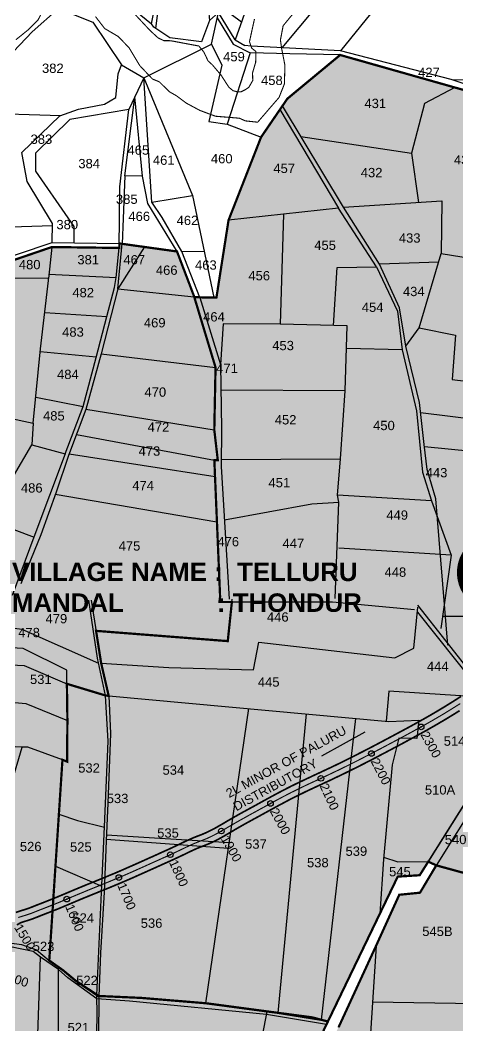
# Model space of a CAD drawing. Header units: inches. Extents: x 198958 to 218693, y 1596361 to 1611769.
# Drawn here: x 202319 to 203096, y 1605773 to 1607558 of the extents above; entities that cross this region are included whole.
import ezdxf
from ezdxf.enums import TextEntityAlignment as Align

# ---------------------------------------------------------------- set-up
doc = ezdxf.new("R2010")
doc.units = ezdxf.units.IN
doc.header["$LTSCALE"] = 15
doc.header["$MEASUREMENT"] = 0
doc.header["$PDMODE"] = 32
doc.header["$PDSIZE"] = 10
doc.linetypes.add('HIDDEN2', pattern=[0.1875, 0.125, -0.0625])
for name, color, linetype in [('CANAL1', 7, 'Continuous'), ('CHANAGE', 1, 'Continuous'), ('PAPER SIZE', 5, 'Continuous'), ('PLOT NO', 7, 'Continuous'), ('PLOTS', 7, 'Continuous'), ('PLOTS NO', 7, 'Continuous'), ('STREAMS', 4, 'Continuous'), ('STRUCTURE', 5, 'Continuous'), ('TEXT', 1, 'Continuous'), ('text2', 7, 'Continuous'), ('WUA-11', 3, 'Continuous')]:
    doc.layers.add(name, color=color, linetype=linetype)
doc.styles.get("Standard").update_dxf_attribs({"font": 'arial.ttf'})
doc.dimstyles.get("Standard").update_dxf_attribs({"dimtxt": 0.18, "dimasz": 0.18, "dimexe": 0.18, "dimexo": 0.0625, "dimgap": 0.09, "dimtad": 0, "dimtih": 1, "dimtoh": 1, "dimdec": 4, "dimzin": 0, "dimdsep": 46, "dimtxsty": 'Standard', "dimcen": 0.09, "dimadec": 0, "dimazin": 0, "dimtfac": 1, "dimtdec": 4, "dimtofl": 0, "dimtmove": 0, "dimatfit": 3, "dimfxl": 1, "dimtolj": 1, "dimtzin": 0, "dimarcsym": 0})

msp = doc.modelspace()

# ---------------------------------------------------------------- hatches: boundary and pattern name
at = {"layer": 'PLOTS NO', "true_color": 0xc7c8ca}
h = msp.add_hatch(color=9, dxfattribs=at)
h.dxf.hatch_style = 1
h.paths.add_polyline_path([(202865.4, 1605780.7), (202854.1, 1605783.7), (202776.7, 1605796.1), (202648.9, 1605813.1), (202533.7, 1605822.6), (202458.7, 1605826), (202417.5, 1605853.1), (202395.2, 1605871.6), (202370.7, 1605888.9), (202381.7, 1606056.4), (202387.8, 1606148.9), (202394.1, 1606245.1), (202402.3, 1606241.9), (202402.9, 1606314.9), (202402, 1606379.9), (202470.6, 1606359.2), (202476.2, 1606358.6), (202462.8, 1606416.6), (202453.8, 1606473.9), (202687.6, 1606455.7), (202694.9, 1606525.1), (202672.8, 1606525.1), (202674, 1606534.4), (202668.4, 1606667.2), (202665, 1606747.4), (202663.8, 1606776.6), (202669.9, 1606776.6), (202663.7, 1606830.3), (202665.9, 1606941.4), (202628.1, 1607066.4), (202638.1, 1607065.7), (202662.7, 1607065.5), (202667.5, 1607065.4), (202689, 1607202.7), (202746.8, 1607350.1), (202780.2, 1607398.9), (202784.7, 1607405.4), (202793.4, 1607418.2), (202887.1, 1607495.8), (203090.8, 1607438.1), (203153.4, 1607420.5), (203188.6, 1607388.9), (203194.4, 1607396.7), (203256.2, 1607513.8), (203419.3, 1607481.8), (203427.5, 1607523.6), (203517.7, 1607510.8), (203502.9, 1607409.3), (203489.5, 1607321.4), (203483, 1607265.4), (203477.1, 1607213.5), (203470.5, 1607156.5), (203463.2, 1607078.4), (203449, 1606914.4), (203393.8, 1606703.6), (203354.1, 1606521.4), (203350.1, 1606314.3), (203326.7, 1606182), (203254, 1606286.5), (203197.5, 1606190.5), (203192.4, 1606087.7), (203131.4, 1606028.1), (203124.1, 1606039.6), (203057.8, 1606057.8), (203043.6, 1606064.4), (203028.4, 1606040.3), (202989.4, 1606037.8), (202957.6, 1605971.9)])
at = {"layer": 'PLOTS NO', "true_color": 0x105689}
h = msp.add_hatch(color=146, dxfattribs=at)
h.dxf.hatch_style = 1
h.paths.add_polyline_path([(201787.6, 1605759.8), (201604.1, 1605782.4), (201584, 1605785.8), (201582.6, 1605854.4), (201580.7, 1605944.9), (201484.6, 1605960.8), (201386.5, 1605977), (201393.7, 1606089.6), (201229.7, 1606102.5), (201226.4, 1606220.5), (201220.2, 1606310), (201200.6, 1606363.3), (201204.8, 1606362.7), (201188.3, 1606431.2), (201137.8, 1606503.3), (201067.3, 1606524.9), (201035, 1606534.8), (201170.7, 1606508.5), (201286.5, 1606456.4), (201401.8, 1606405), (201503.4, 1606363.1), (201616.7, 1606309.7), (201761.7, 1606241.4), (201748.5, 1606525.3), (201738.6, 1606652.1), (201719.7, 1606886.8), (201718.9, 1606896.8), (201803.6, 1606925.7), (201916.9, 1606976.5), (201986.7, 1607005.4), (202011.7, 1607019), (202027.3, 1607025.6), (202048.8, 1607037.1), (202068.4, 1607038.6), (202104.1, 1607051.4), (202135.2, 1607062.5), (202172.8, 1607084.4), (202196.4, 1607095.5), (202254.2, 1607113.6), (202375.2, 1607155), (202495, 1607153.4), (202495.1, 1607161.4), (202500, 1607160.7), (202540, 1607155.1), (202597.5, 1607147.1), (202627.4, 1607068.6), (202665.9, 1606941.4), (202663.7, 1606830.3), (202669.9, 1606776.6), (202663.8, 1606776.6), (202665, 1606747.4), (202668.4, 1606667.2), (202674, 1606534.4), (202672.8, 1606525.1), (202694.9, 1606525.1), (202687.6, 1606455.7), (202453.8, 1606473.9), (202462.8, 1606416.6), (202476.2, 1606358.6), (202470.6, 1606359.2), (202402, 1606379.9), (202402.9, 1606314.9), (202402.3, 1606241.9), (202394.1, 1606245.1), (202387.8, 1606148.9), (202381.7, 1606056.4), (202370.7, 1605888.9), (202395.2, 1605871.6), (202417.5, 1605853.1), (202455.3, 1605827.5), (202458.6, 1605825.3), (202458.7, 1605826), (202533.7, 1605822.6), (202648.9, 1605813.1), (202757.2, 1605798.6), (202776.7, 1605796.1), (202838, 1605788), (202854.1, 1605783.7), (202865.4, 1605780.7), (202862.8, 1605775.3), (202814.5, 1605674.5), (202703.5, 1605443), (202663.1, 1605365.1), (202637.5, 1605324.3), (202574.9, 1605182.9), (202570.3, 1605176), (202551.3, 1605139.5), (202485, 1605149.1), (202461.4, 1605159.5), (202429.7, 1605173.2), (202420.2, 1605168.2), (202419.4, 1605270.9), (202368.9, 1605292.4), (202297.8, 1605298.9), (202303.1, 1605357.1), (202271.2, 1605363.3), (202157.1, 1605479.2), (202134.6, 1605491.7), (202089.9, 1605522.7), (202108.9, 1605682.5), (202048, 1605694.7), (201987, 1605718.2), (201997.9, 1605819.3), (201993.1, 1605819.8), (201833, 1605851.8), (201780.3, 1605871.2)])
at = {"layer": 'PLOTS NO', "true_color": 0xc7c8ca}
h = msp.add_hatch(color=9, dxfattribs=at)
h.dxf.hatch_style = 1
h.paths.add_polyline_path([(203315.3, 1604011), (203344.8, 1604007.8), (203323.6, 1603947.7), (203121.8, 1603965.8), (203082.3, 1604035.9), (202980.9, 1604214.8), (202883.1, 1604388.3), (202864.6, 1604408.9), (202835.4, 1604412.8), (202821.1, 1604529.5), (202811.5, 1604672.7), (202773.8, 1604769.6), (202760.8, 1604805.1), (202741.8, 1604857), (202678.8, 1605000.4), (202622.8, 1605110.1), (202586.2, 1605165.3), (202635.9, 1605274.9), (202661.8, 1605313.8), (202725.8, 1605439.6), (202835.8, 1605669.1), (202882.3, 1605766.4), (202884.4, 1605770.6), (202950.8, 1605914.8), (202992.1, 1606005.6), (203028.9, 1606009.3), (203057.8, 1606057.8), (203124.1, 1606039.6), (203131.4, 1606028.1), (203192.4, 1606087.7), (203197.5, 1606190.5), (203254, 1606286.5), (203326.7, 1606182), (203331.4, 1606208.6), (203357.5, 1606246.5), (203457.2, 1606384.3), (203546.7, 1606517.5), (203644.7, 1606659.7), (203649.3, 1606666), (203692.5, 1606725.1), (203832.5, 1606733.9), (203952, 1606729.4), (204081, 1606699.8), (204203.2, 1606669.5), (204249.7, 1606658), (204291.1, 1606651.5), (204380.2, 1606637.7), (204489.6, 1606619.9), (204521.7, 1606614.7), (204532.6, 1606612.9), (204579.4, 1606605.3), (204543.8, 1606506.3), (204513.9, 1606415), (204478.1, 1606291.7), (204483, 1606290.9), (204449, 1606208.1), (204438.5, 1606206.4), (204417.8, 1606155.3), (204306.2, 1605998), (204251.4, 1605952.9), (204243.3, 1605950), (204205.6, 1605943.5), (204130.6, 1605786.4), (204070.2, 1605758.8), (203971.5, 1605706.5), (203934.9, 1605640.8), (203931.3, 1605621.2), (203915, 1605560.5), (203881, 1605475.5), (203842, 1605441.8), (203777.3, 1605450.2), (203732.6, 1605426.2), (203676.5, 1605366.9), (203508.3, 1605428), (203513.8, 1605414.3), (203494.7, 1605302.5), (203495.9, 1605220), (203504.7, 1605143), (203482.8, 1605036.4), (203451.1, 1604916.8), (203478.7, 1604854.4), (203484.4, 1604734.7), (203491.3, 1604700.2), (203489.4, 1604647.8), (203488.1, 1604605.4), (203487.7, 1604590.1), (203495.9, 1604568.8), (203494.2, 1604549.9), (203490.9, 1604514), (203485.7, 1604487), (203474.9, 1604427.9), (203458.9, 1604364.8), (203438.9, 1604309.7), (203417.7, 1604246.3), (203403.8, 1604187.4), (203371.1, 1604130.8), (203350.7, 1604072.1), (203348.7, 1604051.3), (203337.5, 1604051.4)])
at = {"layer": 'text2'}
h = msp.add_hatch(dxfattribs=at)
h.set_pattern_fill('ANSI31', color=5)
h.set_pattern_definition([(45, (12301.15021, -6101.80553), (-0.088388347648, 0.088388347648), [])])
edge = h.paths.add_edge_path()
edge.add_arc((203164.6, 1606576.8), 69.1, 0, 360)
h.paths.add_polyline_path([(203085.9, 1606545.8), (203243.2, 1606545.8), (203243.2, 1606607.8), (203085.9, 1606607.8)], flags=9)

# ---------------------------------------------------------------- linework, layer by layer
at = {"layer": 'CANAL1', "color": 200, "linetype": 'ByBlock', "ltscale": 40, "const_width": 3}
for points in [[(202311.4, 1605974.3), (202320.2, 1605977.2), (202326.5, 1605979.1), (202334.9, 1605981.9), (202341.8, 1605984.6), (202349.3, 1605987.6), (202356.1, 1605990.2), (202363.3, 1605993), (202372.6, 1605996.7), (202377.6, 1605998.7), (202384.7, 1606001.6), (202391.7, 1606004.5), (202398.8, 1606007.5), (202405.9, 1606010.5), (202413, 1606013.5), (202418.5, 1606015.8), (202427.4, 1606019.5), (202434.5, 1606022.4), (202441.7, 1606025.3), (202448.9, 1606028.2), (202456, 1606031.1), (202463.2, 1606034), (202470.3, 1606036.9), (202477.4, 1606039.9), (202487.9, 1606044.2), (202491.6, 1606045.8), (202498.6, 1606048.8), (202505.7, 1606051.9), (202512.7, 1606055), (202519.8, 1606058.1), (202526.8, 1606061.2), (202533.8, 1606064.3), (202540.9, 1606067.5), (202547.9, 1606070.7), (202556.3, 1606074.4), (202562, 1606077), (202569, 1606080.2), (202576, 1606083.3), (202583, 1606086.5), (202590, 1606089.7), (202596.9, 1606093), (202601.3, 1606095.1), (202610.8, 1606099.7), (202618, 1606103), (202624.3, 1606105.8), (202632.7, 1606109.2), (202639.9, 1606111.9), (202647.4, 1606115), (202653.4, 1606117.8), (202660, 1606121.1), (202666.6, 1606124.6), (202673.1, 1606128.4), (202679.8, 1606132.2), (202686.4, 1606136.2), (202690.2, 1606138.4), (202699.9, 1606144), (202706.7, 1606147.8), (202713.5, 1606151.6), (202720.3, 1606155.3), (202727.1, 1606159), (202734.1, 1606162.8), (202740.6, 1606166.4), (202747.4, 1606170.2), (202754.2, 1606173.9), (202761, 1606177.6), (202767.8, 1606181.3), (202774.6, 1606185), (202781.5, 1606188.6), (202788.4, 1606192.2), (202795.4, 1606195.8), (202800.5, 1606198.4), (202809.3, 1606202.7), (202816.4, 1606206.1), (202823.4, 1606209.4), (202830.4, 1606212.7), (202837.4, 1606216), (202844.4, 1606219.3), (202851.4, 1606222.5), (202858.4, 1606225.8), (202868.5, 1606230.5), (202872.3, 1606232.3), (202879.2, 1606235.6), (202886.2, 1606239), (202893, 1606242.4), (202899.9, 1606245.8), (202906.8, 1606249.2), (202913.7, 1606252.7), (202920.5, 1606256.2), (202927.4, 1606259.7), (202934.2, 1606263.2), (202941, 1606266.7), (202947.9, 1606270.3), (202954.7, 1606273.9), (202961.5, 1606277.5), (202968.3, 1606281.1), (202975.1, 1606284.7), (202979.4, 1606287), (202988.7, 1606292), (202995.5, 1606295.6), (203002.3, 1606299.3), (203009.1, 1606302.9), (203015.8, 1606306.6), (203022.6, 1606310.3), (203029.3, 1606314.1), (203036, 1606317.8), (203042.6, 1606321.6), (203049.3, 1606325.4), (203055.9, 1606329.3), (203062.5, 1606333.2), (203066.2, 1606335.4), (203075.6, 1606341.1), (203082.1, 1606345.2), (203088.6, 1606349.2), (203095.1, 1606353.3), (203101.5, 1606357.5)], [(202313.2, 1605952), (202319.8, 1605956), (202326.2, 1605958.1), (202332.5, 1605960), (202341.7, 1605963.1), (202349.1, 1605966), (202356.6, 1605969), (202363.3, 1605971.6), (202370.5, 1605974.4), (202379.9, 1605978.1), (202385.1, 1605980.1), (202392.3, 1605983.1), (202399.5, 1605986.1), (202406.6, 1605989.1), (202413.7, 1605992.1), (202420.8, 1605995.1), (202426.2, 1605997.4), (202435, 1606001), (202442.1, 1606003.9), (202449.2, 1606006.8), (202456.4, 1606009.7), (202463.5, 1606012.6), (202470.7, 1606015.5), (202477.9, 1606018.4), (202485.1, 1606021.4), (202495.7, 1606025.8), (202499.4, 1606027.4), (202506.5, 1606030.4), (202513.7, 1606033.5), (202520.8, 1606036.6), (202527.9, 1606039.8), (202534.9, 1606042.9), (202542, 1606046.1), (202549.1, 1606049.3), (202556.1, 1606052.4), (202564.5, 1606056.2), (202570.2, 1606058.8), (202577.2, 1606061.9), (202584.3, 1606065.1), (202591.4, 1606068.3), (202598.4, 1606071.6), (202605.5, 1606074.9), (202609.9, 1606077), (202619.4, 1606081.6), (202626.2, 1606084.8), (202632, 1606087.4), (202640, 1606090.6), (202647.3, 1606093.4), (202655.3, 1606096.7), (202662.1, 1606099.7), (202669.3, 1606103.3), (202676.3, 1606107.1), (202683.1, 1606111), (202689.9, 1606115), (202696.6, 1606118.9), (202700.2, 1606121.1), (202709.8, 1606126.6), (202716.5, 1606130.4), (202723.2, 1606134.1), (202729.9, 1606137.8), (202736.7, 1606141.5), (202743.7, 1606145.3), (202750.2, 1606148.9), (202757, 1606152.6), (202763.8, 1606156.3), (202770.5, 1606160), (202777.3, 1606163.7), (202784.1, 1606167.3), (202790.8, 1606170.9), (202797.6, 1606174.5), (202804.4, 1606178), (202809.4, 1606180.5), (202818.1, 1606184.7), (202825, 1606188.1), (202831.9, 1606191.4), (202838.9, 1606194.6), (202845.9, 1606197.9), (202852.9, 1606201.1), (202859.9, 1606204.4), (202866.9, 1606207.6), (202877, 1606212.4), (202880.9, 1606214.3), (202887.9, 1606217.6), (202894.9, 1606221), (202901.9, 1606224.4), (202908.8, 1606227.9), (202915.8, 1606231.3), (202922.7, 1606234.8), (202929.6, 1606238.3), (202936.5, 1606241.9), (202943.4, 1606245.4), (202950.3, 1606249), (202957.1, 1606252.6), (202964, 1606256.2), (202970.8, 1606259.8), (202977.7, 1606263.4), (202984.5, 1606267.1), (202988.8, 1606269.3), (202998.2, 1606274.3), (203005, 1606278), (203011.8, 1606281.7), (203018.6, 1606285.4), (203025.4, 1606289.1), (203032.2, 1606292.8), (203039, 1606296.6), (203045.8, 1606300.4), (203052.6, 1606304.3), (203059.3, 1606308.1), (203066, 1606312.1), (203072.7, 1606316), (203076.5, 1606318.3), (203086, 1606324.1), (203092.7, 1606328.2), (203099.2, 1606332.3)]]:
    msp.add_lwpolyline(points, dxfattribs=at)
at = {"layer": 'CANAL1', "color": 1, "linetype": 'HIDDEN2', "ltscale": 40, "const_width": 2}
msp.add_lwpolyline([(202315.6, 1605965.2), (202323.2, 1605967.7), (202329.5, 1605969.5), (202338.3, 1605972.5), (202345.5, 1605975.3), (202352.9, 1605978.3), (202359.7, 1605980.9), (202366.9, 1605983.7), (202376.2, 1605987.4), (202381.3, 1605989.4), (202388.5, 1605992.3), (202395.6, 1605995.3), (202402.7, 1605998.3), (202409.8, 1606001.3), (202416.9, 1606004.3), (202422.4, 1606006.6), (202431.2, 1606010.2), (202438.3, 1606013.2), (202445.5, 1606016.1), (202452.6, 1606019), (202459.8, 1606021.9), (202466.9, 1606024.8), (202474.1, 1606027.7), (202481.2, 1606030.6), (202491.8, 1606035), (202495.5, 1606036.6), (202502.6, 1606039.6), (202509.7, 1606042.7), (202516.8, 1606045.8), (202523.8, 1606048.9), (202530.9, 1606052.1), (202537.9, 1606055.2), (202545, 1606058.4), (202552, 1606061.6), (202560.4, 1606065.3), (202566.1, 1606067.9), (202573.1, 1606071.1), (202580.2, 1606074.2), (202587.2, 1606077.4), (202594.2, 1606080.7), (202601.2, 1606084), (202605.6, 1606086.1), (202615.1, 1606090.7), (202622.1, 1606093.9), (202628.1, 1606096.6), (202636.4, 1606099.9), (202643.6, 1606102.7), (202651.4, 1606105.8), (202657.7, 1606108.8), (202664.6, 1606112.2), (202671.4, 1606115.9), (202678.1, 1606119.7), (202684.8, 1606123.6), (202691.5, 1606127.6), (202695.2, 1606129.7), (202704.9, 1606135.3), (202711.6, 1606139.1), (202718.4, 1606142.8), (202725.1, 1606146.6), (202731.9, 1606150.3), (202738.9, 1606154.1), (202745.4, 1606157.7), (202752.2, 1606161.4), (202759, 1606165.1), (202765.8, 1606168.8), (202772.5, 1606172.5), (202779.3, 1606176.1), (202786.2, 1606179.8), (202793, 1606183.3), (202799.9, 1606186.9), (202805, 1606189.4), (202813.7, 1606193.7), (202820.7, 1606197.1), (202827.6, 1606200.4), (202834.6, 1606203.7), (202841.6, 1606206.9), (202848.6, 1606210.2), (202855.7, 1606213.4), (202862.7, 1606216.7), (202872.7, 1606221.4), (202876.6, 1606223.3), (202883.6, 1606226.6), (202890.5, 1606230), (202897.5, 1606233.4), (202904.4, 1606236.8), (202911.3, 1606240.3), (202918.2, 1606243.7), (202925.1, 1606247.3), (202931.9, 1606250.8), (202938.8, 1606254.3), (202945.7, 1606257.9), (202952.5, 1606261.5), (202959.3, 1606265), (202966.2, 1606268.7), (202973, 1606272.3), (202979.8, 1606275.9), (202984.1, 1606278.2), (202993.5, 1606283.2), (203000.3, 1606286.8), (203007.1, 1606290.5), (203013.9, 1606294.2), (203020.6, 1606297.9), (203027.4, 1606301.6), (203034.1, 1606305.3), (203040.9, 1606309.1), (203047.6, 1606312.9), (203054.3, 1606316.8), (203061, 1606320.7), (203067.6, 1606324.6), (203071.3, 1606326.8), (203080.8, 1606332.6), (203087.4, 1606336.7), (203093.9, 1606340.8), (203100.4, 1606344.9)], dxfattribs=at)
at = {"layer": 'CHANAGE'}
for p in [(203030.9, 1606303.5), (202942.7, 1606256.3), (202853, 1606212.2), (202763.5, 1606167.6), (202676.3, 1606118.7), (202585.6, 1606076.7), (202494.2, 1606036.1), (202401.8, 1605997.9)]:
    msp.add_point(p, dxfattribs=at)
at = {"layer": 'PLOTS'}
for points in [[(201995.4, 1607328.9), (202040, 1607372.8), (202067.7, 1607375.4), (202149.8, 1607429.9), (202210.3, 1607477.2), (202255.1, 1607515.9), (202300.1, 1607582.7), (202325, 1607605.8), (202352.8, 1607616.5), (202355.8, 1607624.7), (202392.1, 1607644.3), (202438.4, 1607644), (202552.2, 1607551), (202561.4, 1607598.4), (202592.8, 1607672.4), (202511.1, 1607707.1), (202475.6, 1607763.8), (202370.5, 1607797.8), (202315.4, 1607820.6), (202312.9, 1607799.6), (202363.1, 1607736), (202398.5, 1607705.2), (202448.6, 1607682.7), (202438.4, 1607644)], [(202671.1, 1607571.4), (202655.2, 1607633.2), (202614.4, 1607691.2), (202604.2, 1607716.9), (202604.7, 1607775.2), (202742, 1607762.9), (202773.4, 1607768.8), (202764.2, 1607703.6), (202712.9, 1607557.4), (202700.7, 1607522.9), (202671.1, 1607571.4)], [(202784.4, 1607508.5), (202901.7, 1607649.6), (203055.5, 1607709.9), (202887.9, 1607503)], [(203055.5, 1607709.9), (203223.7, 1607681.9), (203228, 1607620.3), (203196.6, 1607608.8), (203147.1, 1607450.1), (203086, 1607451.8)], [(202592.8, 1607672.4), (202607.7, 1607686.1), (202649.6, 1607614.2), (202655.2, 1607556.8), (202640.8, 1607519.2), (202584.5, 1607526.1), (202556.4, 1607544.9), (202552.2, 1607551)], [(202560, 1607542.5), (202563.9, 1607575.6), (202571.7, 1607612.4), (202597.3, 1607667.2), (202611, 1607680.5)], [(202655.2, 1607633.2), (202693.8, 1607568.4), (202711.8, 1607554.4)], [(202156.9, 1607351.4), (202178.6, 1607364.2), (202251.7, 1607442.9), (202296, 1607489.9), (202340.4, 1607537.1), (202387.1, 1607578.5), (202448.3, 1607554.2), (202498.9, 1607478.6)], [(202658.5, 1607514.8), (202671.1, 1607571.4), (202655.2, 1607556.8)], [(202669, 1607561.8), (202697, 1607515.2), (202727.1, 1607499.5)], [(202700.7, 1607522.9), (202717.8, 1607512.6)], [(202538.7, 1607455.3), (202658.5, 1607514.8), (202676.8, 1607477.9), (202653.9, 1607377.6), (202686.8, 1607373.2), (202746.8, 1607350.1), (202689, 1607202.7), (202667.5, 1607065.4), (202638.1, 1607065.7), (202606.2, 1607146.8), (202570.9, 1607207.4), (202552.9, 1607234.8), (202625.1, 1607246.4), (202662.7, 1607065.5)], [(202727.2, 1607499.5), (202727.2, 1607499.5), (202686.8, 1607373.2)], [(203469.4, 1607147), (203331.8, 1607272.8), (203191.5, 1607399.3), (203154.2, 1607429.1), (203084.4, 1607452.3), (202887.9, 1607503), (202729.2, 1607511.4), (202717.8, 1607512.6)], [(202746.8, 1607350.1), (202784.7, 1607405.4), (202793.4, 1607418.2), (202887.1, 1607495.8), (202797.9, 1607497.9), (202727.1, 1607499.5)], [(202887.1, 1607495.8), (203090.8, 1607438.1)], [(202375.6, 1607163.1), (202376.7, 1607196.5), (202331.2, 1607271.2), (202321.8, 1607322.6), (202389.7, 1607387.7), (202422.7, 1607399.8), (202469, 1607408.5), (202488.6, 1607420.5), (202493, 1607462.3), (202498.9, 1607478.6), (202538.7, 1607455.3), (202512, 1607398.8)], [(202552.9, 1607234.8), (202538.7, 1607455.3)], [(202538.7, 1607455.3), (202625.1, 1607246.4)], [(202251.7, 1607442.9), (202241.1, 1607392.9), (202391.4, 1607388.3)], [(203130.4, 1607133), (203188.6, 1607388.9), (203153.4, 1607420.5), (203090.8, 1607438.1), (203036.7, 1607409.7), (203014.1, 1607321.8), (203026.3, 1607234.2)], [(202504.6, 1607281.2), (202522.6, 1607421.4)], [(202536.4, 1607280.9), (202522.6, 1607421.4)], [(202495, 1607153.4), (202495.9, 1607261.8), (202512, 1607398.8), (202407.1, 1607381.1), (202346.5, 1607321.8), (202346.2, 1607289.9), (202403.8, 1607207.1), (202414.5, 1607191.6), (202414.3, 1607165.5), (202414.3, 1607162.6)], [(202780.2, 1607398.9), (202884.4, 1607224), (202689, 1607202.7)], [(203078.5, 1606448.6), (203057.1, 1606708.2), (203041.7, 1606760), (203036.5, 1606804.5), (203027.8, 1606879.4), (203003.6, 1606978.9), (202992.5, 1607047), (202956.8, 1607124.5), (202893.3, 1607225.5), (202784.7, 1607405.4)], [(202817.3, 1607351.4), (203014.1, 1607321.8)], [(202597.5, 1607147.1), (202545.9, 1607232.4), (202536.4, 1607280.9), (202504.6, 1607281.2), (202501.7, 1607205.5), (202500, 1607160.7)], [(202893.3, 1607225.5), (203067.4, 1607236.9), (203066.6, 1607143.3)], [(202786.7, 1607213.3), (202780.9, 1607017.9), (202679.4, 1607018.7), (202674.8, 1606946.7), (202676.6, 1606832.2), (202675.8, 1606765.6), (202690.1, 1606530.1)], [(202875.6, 1607015.8), (202881.9, 1607118.9), (202951.4, 1607119.7), (202884.4, 1607224)], [(202246.6, 1607189.2), (202376.6, 1607193.4)], [(201718.4, 1606903), (201811.8, 1606935.9), (201912, 1606982.4), (201985.6, 1607012.6), (202043.3, 1607042.2), (202067, 1607044.3), (202130.2, 1607068.7), (202192.1, 1607101.2), (202254.2, 1607122.4), (202375.6, 1607163.1), (202495.1, 1607161.4), (202597.5, 1607147.1), (202627.4, 1607068.6), (202665.9, 1606941.4), (202663.7, 1606830.3), (202669.9, 1606776.6), (202663.8, 1606776.6), (202674, 1606534.4)], [(202492.4, 1607080.9), (202500, 1607161.4)], [(201718.9, 1606896.8), (201803.6, 1606925.7), (201916.9, 1606976.5), (201986.7, 1607005.4), (202011.7, 1607019), (202027.3, 1607025.6), (202048.8, 1607037.1), (202068.4, 1607038.6), (202104.1, 1607051.4), (202135.2, 1607062.5), (202172.8, 1607084.4), (202196.4, 1607095.5), (202254.2, 1607113.6), (202375.2, 1607155), (202369.5, 1607099), (202253.7, 1607100), (202253.8, 1607113.5)], [(202540, 1607155.1), (202492.4, 1607080.9), (202463.1, 1606965.6), (202435.8, 1606866.5), (202405, 1606785.3), (202382.7, 1606720.2), (202355.7, 1606644.6), (202320.2, 1606557.4)], [(202342, 1606842.2), (202339.5, 1606804.2), (202398.9, 1606787.8), (202430.6, 1606872.1), (202453.8, 1606959.2), (202473, 1607031.5), (202486.8, 1607083.2), (202489.6, 1607100.9), (202495, 1607153.4), (202375.2, 1607155)], [(202606.2, 1607146.8), (202645.6, 1607147.6)], [(203027.4, 1607011.5), (203066.6, 1607143.3), (203301.3, 1607105.7)], [(203062.1, 1607128.3), (202956.8, 1607124.5)], [(202370.2, 1607106.6), (202489.6, 1607100.9)], [(202951.4, 1607119.7), (202988.7, 1607041), (202997.3, 1606972.3), (202898.3, 1606975.1)], [(202162.9, 1606881), (202342, 1606842.2), (202355.2, 1606974.3), (202369.4, 1607095.5), (202369.5, 1607099)], [(202492.4, 1607080.9), (202628.1, 1607066.4)], [(202638.1, 1607065.7), (202674.8, 1606946.7)], [(202362.8, 1607038.8), (202473, 1607031.5)], [(202878.1, 1606531.6), (202884.6, 1606702.5), (202882.7, 1606714.7), (202887.9, 1606779.3), (202896.1, 1606899.6), (202899.4, 1607015.3), (202780.9, 1607017.9)], [(203003.6, 1606978.9), (203027.4, 1607011.5), (203092.2, 1606998.5), (203086.3, 1606920.1), (203256.1, 1606899), (203245.3, 1606834.8)], [(202354.8, 1606969.6), (202454.1, 1606960.2)], [(202463.1, 1606965.6), (202665.9, 1606941.4)], [(202997.3, 1606972.3), (203022.6, 1606864.5), (203033.3, 1606755.7), (203049.6, 1606704.6), (202882.7, 1606714.7)], [(202896.1, 1606899.6), (202675.5, 1606901.1)], [(202346.6, 1606888.5), (202430.6, 1606872.1)], [(202663.7, 1606830.3), (202435.8, 1606866.5)], [(203029.9, 1606861.3), (203245.3, 1606834.8), (203245.2, 1606827), (203415.8, 1606801.1)], [(202419.1, 1606822.6), (202663.8, 1606776.6)], [(202275.6, 1606665.8), (202307, 1606748.4), (202339.5, 1606804.2)], [(202398.9, 1606787.8), (202343.5, 1606640.1), (202304.6, 1606536.5)], [(202665, 1606747.4), (202405.9, 1606787.7)], [(203036.9, 1606800.9), (203253, 1606779.9), (203216.1, 1606504.6)], [(202675.9, 1606777.8), (202887.9, 1606779.3)], [(202381.3, 1606716.5), (202668.4, 1606667.2)], [(202681.6, 1606670.9), (202836.7, 1606699.2), (202884.6, 1606702.5)], [(203049.6, 1606704.6), (203084.2, 1606608.2), (202884.7, 1606620.9)], [(202159.6, 1606673.9), (202165.8, 1606688.3), (202275.6, 1606665.8), (202343.6, 1606640.3)], [(203084.2, 1606608.2), (203066.1, 1606477.9)], [(202570.3, 1605176), (202543, 1605214.3), (202524.6, 1605258.3), (202488.5, 1605356.4), (202475.1, 1605414.8), (202468.7, 1605447.4), (202456.1, 1605511.6), (202454.9, 1605569.7), (202453.5, 1605665.4), (202455.6, 1605792.7), (202455.3, 1605827.5), (202463.9, 1606022.5), (202468.7, 1606126), (202475.1, 1606278.4), (202471.2, 1606348.6), (202470.6, 1606359.2), (202456.6, 1606425.2), (202440.7, 1606528.2)], [(202445.3, 1606528.2), (202454.6, 1606468.9), (202462.8, 1606416.6), (202476.2, 1606358.6), (202479.7, 1606291.5), (202474.5, 1606168.3), (202471.7, 1606101.4), (202468.3, 1606010.1), (202461.4, 1605902.7), (202458.6, 1605825.3)], [(202453.8, 1606473.9), (202687.6, 1606455.7), (202695.4, 1606530.2)], [(203245.7, 1606308.3), (203178.1, 1606389.8), (203125.5, 1606391.5), (203024.8, 1606519.3)], [(202154.7, 1606499.2), (202322.2, 1606476.8), (202458.4, 1606416.8)], [(202462.8, 1606416.6), (202582.8, 1606408.9), (202733.3, 1606404.9), (202743, 1606453.9), (202984.1, 1606426.1), (203018, 1606443.3), (203025.2, 1606516)], [(203024.3, 1606507.3), (203126.9, 1606378.6), (203178.9, 1606379.7), (203242, 1606302.3)], [(202402.9, 1606314.9), (202401.7, 1606403.9), (202324.1, 1606442.8), (202261.1, 1606446.4), (202143.8, 1606467.3)], [(202266.4, 1606415.5), (202326, 1606412.2), (202402, 1606379.9)], [(202402, 1606379.9), (202470.6, 1606359.2)], [(202111, 1606371.5), (202256.8, 1606351.5), (202329.2, 1606345.3), (202402.9, 1606314.9), (202402.3, 1606241.9), (202394.1, 1606245.1), (202332.5, 1606267.6), (202322.4, 1606267.6)], [(202476.2, 1606358.6), (202973.7, 1606313.3), (203026.7, 1606315.2), (203023.4, 1606282.9), (202991.6, 1606283.2), (202979.7, 1606236), (202964, 1606069), (202957.6, 1605971.9)], [(203203.5, 1606359.2), (203110.3, 1606358.1), (202973.8, 1606366.8), (202968.9, 1606313.7)], [(202648.9, 1605813.1), (202725, 1606335.9)], [(202826.7, 1606326.7), (202776.7, 1605796.1)], [(202854.1, 1605783.7), (202914.8, 1606318.6)], [(202163, 1605973.5), (202181.1, 1606213.1), (202303.1, 1606201.5), (202322.4, 1606267.5), (202260.4, 1606270.4), (202091.6, 1606287.9)], [(202370.7, 1605888.9), (202394.1, 1606245.1)], [(203131.4, 1606028.1), (203192.4, 1606087.7), (203197.5, 1606190.5), (203181.9, 1606180.3), (203134.2, 1606179.3), (203057.8, 1606057.8)], [(202387.8, 1606148.9), (202421, 1606137.5), (202468.7, 1606125.6)], [(202472.1, 1606112.2), (202690.4, 1606098.1)], [(202688.9, 1606087.8), (202471.8, 1606103.9)], [(202964.3, 1606072.4), (202989.7, 1606063.9), (203043.6, 1606064.4)], [(202381.7, 1606056.4), (202463.8, 1606020.6)], [(202950.8, 1605914.8), (202992.1, 1606005.6), (203028.9, 1606009.3), (203057.8, 1606057.8), (203124.1, 1606039.6), (203138.7, 1606016.5), (203128.6, 1605812), (202944.3, 1605815)], [(202162.9, 1605969.1), (202185.4, 1605952.9), (202218, 1605945), (202282.2, 1605922.4), (202321.1, 1605917.4), (202348.3, 1605907.8), (202370.7, 1605888.9), (202395.2, 1605871.6), (202417.5, 1605853.1), (202458.6, 1605825.3), (202457.5, 1605679.9), (202459.2, 1605514.9), (202477, 1605424.3), (202492.6, 1605364.7), (202522.7, 1605278.6), (202550.3, 1605221), (202590.6, 1605158.5), (202622.8, 1605110.1)], [(202159.5, 1605602.7), (202295.5, 1605574.9), (202325.3, 1605577.3), (202349.2, 1605723.4), (202355.4, 1605895.1), (202342.2, 1605904.8), (202301.9, 1605913.3), (202280.1, 1605913.5), (202246, 1605926.6), (202217, 1605936.1)], [(202884.4, 1605770.6), (202950.8, 1605914.8), (202940.2, 1605750.8)], [(202455.4, 1605821.1), (202403.9, 1605858), (202386.9, 1605873.1), (202355.4, 1605895.1)], [(202381.1, 1605562.9), (202387, 1605680.5), (202386.9, 1605873.1)], [(202862.8, 1605775.3), (202756.2, 1605793.3), (202513.1, 1605816.9), (202455.4, 1605821.1)], [(202458.7, 1605826), (202533.7, 1605822.6), (202648.9, 1605813.1), (202757.2, 1605798.6)], [(202865.4, 1605780.7), (202838, 1605788), (202757.2, 1605798.6), (202698.8, 1605497.1)]]:
    msp.add_lwpolyline(points, dxfattribs=at)
at = {"layer": 'PLOTS', "const_width": 3}
msp.add_lwpolyline([(203357.8, 1606490.3), (203245.7, 1606308.3), (203185, 1606209.8), (203132.4, 1606205.7), (203028.4, 1606040.3), (202989.4, 1606037.8), (202861.1, 1605771.8), (202703.5, 1605443)], dxfattribs=at)
at = {"layer": 'STREAMS', "const_width": 1.94}
for points in [[(202821.5, 1607591), (202785.9, 1607547.6), (202781.1, 1607522.3), (202783.3, 1607507.1), (202787.2, 1607487.2), (202789, 1607478.1), (202788.9, 1607468.5), (202788.1, 1607444.3), (202778.7, 1607420.5), (202762.7, 1607402), (202748.9, 1607386), (202740.7, 1607376.5), (202730.6, 1607377.6), (202718.6, 1607378.9), (202708.3, 1607383.6), (202680.3, 1607385.9), (202665.8, 1607387.1), (202637.9, 1607397.5), (202614.1, 1607410.3), (202596.7, 1607423.3), (202584.2, 1607430.4), (202566, 1607448.2), (202554, 1607453.1), (202539.9, 1607467.9), (202531.4, 1607476.9), (202523.2, 1607490.5), (202512.6, 1607508.3), (202493.3, 1607528.5), (202469.1, 1607542.7), (202452.7, 1607564)], [(202360.9, 1607577.7), (202350.5, 1607557.5), (202333.8, 1607540.9), (202311.4, 1607522.8)], [(202522.9, 1607567.9), (202537.9, 1607551.8), (202549.7, 1607539.2), (202563.9, 1607526.1), (202574.1, 1607521.2), (202586.2, 1607521.1), (202622.9, 1607514.2), (202636.4, 1607511.7), (202645.3, 1607500.7), (202652.6, 1607485.3), (202660.3, 1607478.3), (202675.9, 1607459.8), (202685.5, 1607444.8), (202689.6, 1607438.5), (202696.9, 1607432.5), (202704.4, 1607430.4), (202710.8, 1607430.3), (202718.5, 1607434.1), (202725, 1607438.4), (202731.7, 1607450.1), (202732, 1607450.6), (202731.6, 1607464.1), (202737.2, 1607482.9), (202737.4, 1607502.1), (202730, 1607508.1), (202726.2, 1607519.6), (202735, 1607559.6)]]:
    msp.add_lwpolyline(points, dxfattribs=at)
at = {"layer": 'text2'}
for points in [[(203019.3, 1606511.5), (202873.4, 1606525.1), (202672.8, 1606525.1)], [(203068.4, 1606500.1), (203370.4, 1606500.1)]]:
    msp.add_lwpolyline(points, dxfattribs=at)
at = {"layer": 'WUA-11', "color": 15, "const_width": 4}
for points in [[(202865.4, 1605780.7), (202854.1, 1605783.7), (202776.7, 1605796.1), (202648.9, 1605813.1), (202533.7, 1605822.6), (202458.7, 1605826), (202417.5, 1605853.1), (202395.2, 1605871.6), (202370.7, 1605888.9), (202381.7, 1606056.4), (202387.8, 1606148.9), (202394.1, 1606245.1), (202402.3, 1606241.9), (202402.9, 1606314.9), (202402, 1606379.9), (202470.6, 1606359.2), (202476.2, 1606358.6), (202462.8, 1606416.6), (202453.8, 1606473.9), (202687.6, 1606455.7), (202694.9, 1606525.1), (202672.8, 1606525.1), (202674, 1606534.4), (202668.4, 1606667.2), (202665, 1606747.4), (202663.8, 1606776.6), (202669.9, 1606776.6), (202663.7, 1606830.3), (202665.9, 1606941.4), (202628.1, 1607066.4), (202638.1, 1607065.7), (202662.7, 1607065.5), (202667.5, 1607065.4), (202689, 1607202.7), (202746.8, 1607350.1), (202780.2, 1607398.9), (202784.7, 1607405.4), (202793.4, 1607418.2), (202887.1, 1607495.8), (203090.8, 1607438.1), (203153.4, 1607420.5)], [(202254.2, 1607113.6), (202375.2, 1607155), (202495, 1607153.4), (202495.1, 1607161.4), (202500, 1607160.7), (202540, 1607155.1), (202597.5, 1607147.1), (202627.4, 1607068.6), (202665.9, 1606941.4), (202663.7, 1606830.3), (202669.9, 1606776.6), (202663.8, 1606776.6), (202665, 1606747.4), (202668.4, 1606667.2), (202674, 1606534.4), (202672.8, 1606525.1), (202694.9, 1606525.1), (202687.6, 1606455.7), (202453.8, 1606473.9), (202462.8, 1606416.6), (202476.2, 1606358.6), (202470.6, 1606359.2), (202402, 1606379.9), (202402.9, 1606314.9), (202402.3, 1606241.9), (202394.1, 1606245.1), (202387.8, 1606148.9), (202381.7, 1606056.4), (202370.7, 1605888.9), (202395.2, 1605871.6), (202417.5, 1605853.1), (202455.3, 1605827.5), (202458.6, 1605825.3), (202458.7, 1605826), (202533.7, 1605822.6), (202648.9, 1605813.1), (202757.2, 1605798.6), (202776.7, 1605796.1), (202838, 1605788), (202854.1, 1605783.7), (202865.4, 1605780.7), (202862.8, 1605775.3), (202814.5, 1605674.5)], [(203124.1, 1606039.6), (203057.8, 1606057.8), (203043.6, 1606064.4), (203028.4, 1606040.3), (202989.4, 1606037.8), (202957.6, 1605971.9), (202865.4, 1605780.7)], [(202884.4, 1605770.6), (202950.8, 1605914.8), (202992.1, 1606005.6), (203028.9, 1606009.3), (203057.8, 1606057.8), (203124.1, 1606039.6)]]:
    msp.add_lwpolyline(points, dxfattribs=at)
at = {"layer": 'WUA-11', "const_width": 3}
for points in [[(202865.4, 1605780.7), (202854.1, 1605783.7), (202776.7, 1605796.1), (202648.9, 1605813.1), (202533.7, 1605822.6), (202458.7, 1605826), (202417.5, 1605853.1), (202395.2, 1605871.6), (202370.7, 1605888.9), (202381.7, 1606056.4), (202387.8, 1606148.9), (202394.1, 1606245.1), (202402.3, 1606241.9), (202402.9, 1606314.9), (202402, 1606379.9), (202470.6, 1606359.2), (202476.2, 1606358.6), (202462.8, 1606416.6), (202453.8, 1606473.9), (202687.6, 1606455.7), (202694.9, 1606525.1), (202672.8, 1606525.1), (202674, 1606534.4), (202668.4, 1606667.2), (202665, 1606747.4), (202663.8, 1606776.6), (202669.9, 1606776.6), (202663.7, 1606830.3), (202665.9, 1606941.4), (202628.1, 1607066.4), (202638.1, 1607065.7), (202662.7, 1607065.5), (202667.5, 1607065.4), (202689, 1607202.7), (202746.8, 1607350.1), (202780.2, 1607398.9), (202784.7, 1607405.4), (202793.4, 1607418.2), (202887.1, 1607495.8), (203090.8, 1607438.1), (203153.4, 1607420.5)], [(202254.2, 1607113.6), (202375.2, 1607155), (202495, 1607153.4), (202495.1, 1607161.4), (202500, 1607160.7), (202540, 1607155.1), (202597.5, 1607147.1), (202627.4, 1607068.6), (202665.9, 1606941.4), (202663.7, 1606830.3), (202669.9, 1606776.6), (202663.8, 1606776.6), (202665, 1606747.4), (202668.4, 1606667.2), (202674, 1606534.4), (202672.8, 1606525.1), (202694.9, 1606525.1), (202687.6, 1606455.7), (202453.8, 1606473.9), (202462.8, 1606416.6), (202476.2, 1606358.6), (202470.6, 1606359.2), (202402, 1606379.9), (202402.9, 1606314.9), (202402.3, 1606241.9), (202394.1, 1606245.1), (202387.8, 1606148.9), (202381.7, 1606056.4), (202370.7, 1605888.9), (202395.2, 1605871.6), (202417.5, 1605853.1), (202455.3, 1605827.5), (202458.6, 1605825.3), (202458.7, 1605826), (202533.7, 1605822.6), (202648.9, 1605813.1), (202757.2, 1605798.6), (202776.7, 1605796.1), (202838, 1605788), (202854.1, 1605783.7), (202865.4, 1605780.7), (202862.8, 1605775.3), (202814.5, 1605674.5)], [(203124.1, 1606039.6), (203057.8, 1606057.8), (203043.6, 1606064.4), (203028.4, 1606040.3), (202989.4, 1606037.8), (202957.6, 1605971.9), (202865.4, 1605780.7)], [(202884.4, 1605770.6), (202950.8, 1605914.8), (202992.1, 1606005.6), (203028.9, 1606009.3), (203057.8, 1606057.8), (203124.1, 1606039.6)]]:
    msp.add_lwpolyline(points, dxfattribs=at)

# ---------------------------------------------------------------- texts
at = {"layer": 'CHANAGE'}
for s, rotation, p in [('2300', 299.0683, (203036.2, 1606293.9)), ('2200', 297.4573, (202947.8, 1606246.6)), ('2100', 294.864, (202857.6, 1606202.2)), ('2000', 298.6366, (202768.8, 1606157.9)), ('1900', 299.6238, (202681.7, 1606109.1)), ('1800', 294.5105, (202590.2, 1606066.7)), ('1700', 292.942, (202498.5, 1606025.9)), ('1600', 292.8684, (202406.1, 1605987.8)), ('1500', 301.0289, (202314.6, 1605951.8)), ('1400', 341.5247, (202286, 1605864.6))]:
    msp.add_text(s, height=16, rotation=rotation, dxfattribs=at).set_placement(p, align=Align.MIDDLE_LEFT)
at = {"layer": 'PLOT NO'}
for s, p in [('459', (202679.4, 1607484.5)), ('382', (202357.8, 1607464)), ('427', (203025.6, 1607456.6)), ('458', (202746.7, 1607442.5)), ('431', (202930.3, 1607401.6)), ('383', (202337.5, 1607338.1)), ('465', (202509.6, 1607318.8)), ('460', (202657.7, 1607303.6)), ('384', (202422.3, 1607294.8)), ('461', (202554.7, 1607300.9)), ('457', (202768.6, 1607286.3)), ('430', (203089.1, 1607301.5)), ('432', (202923.8, 1607278.9)), ('385', (202489.1, 1607231.6)), ('466', (202511.2, 1607201.3)), ('380', (202383.4, 1607186.6)), ('462', (202596.8, 1607194)), ('433', (202991.4, 1607162.8)), ('455', (202841.2, 1607150)), ('480', (202316.7, 1607115.6)), ('381', (202420.6, 1607124.3)), ('467', (202502.3, 1607124.2)), ('463', (202629.5, 1607114.8)), ('466', (202560, 1607105.7)), ('456', (202724.2, 1607095.9)), ('482', (202411.7, 1607065.9)), ('434', (202998.6, 1607067.9)), ('454', (202925.6, 1607039.9)), ('464', (202643.9, 1607022.9)), ('469', (202538.7, 1607012.4)), ('483', (202393.6, 1606995.9)), ('453', (202766.6, 1606972)), ('471', (202667.1, 1606931.6)), ('484', (202384.5, 1606920.8)), ('470', (202539.8, 1606889.4)), ('485', (202359.6, 1606847.2)), ('452', (202771.1, 1606840.2)), ('472', (202545.3, 1606827.2)), ('450', (202945.7, 1606830.1)), ('473', (202529.3, 1606784.7)), ('443', (203039.1, 1606746.4)), ('486', (202320.4, 1606719.3)), ('474', (202518.1, 1606723.4)), ('451', (202759.9, 1606728.7)), ('449', (202969.2, 1606671.1)), ('475', (202493.9, 1606616.3)), ('476', (202669.2, 1606624)), ('447', (202784.8, 1606620.9)), ('448', (202966, 1606569.9)), ('479', (202364.1, 1606487.3)), ('446', (202757.2, 1606490.3)), ('478', (202315.6, 1606462.7)), ('444', (203041.2, 1606402.7)), ('531', (202336.5, 1606379.6)), ('445', (202741.1, 1606374.9)), ('514A', (203071, 1606270)), ('532', (202422.1, 1606222.4)), ('534', (202571.8, 1606218.6)), ('510A', (203037.6, 1606183.5)), ('533', (202472.7, 1606168.3)), ('535', (202562.3, 1606107)), ('540', (203072.9, 1606095.4)), ('526', (202318.5, 1606083)), ('525', (202407.5, 1606082.3)), ('537', (202718.4, 1606087.3)), ('539', (202896.7, 1606074.7)), ('538', (202828.3, 1606054.4)), ('545', (202974, 1606038.3)), ('524', (202411.7, 1605956.2)), ('536', (202533.1, 1605947)), ('545B', (203032.9, 1605932.4)), ('523', (202341.3, 1605905.8)), ('522', (202418.5, 1605845.4)), ('521', (202403.2, 1605761.8))]:
    msp.add_text(s, height=16.5, dxfattribs=at).set_placement(p)
at = {"layer": 'STRUCTURE', "color": 5, "insert": (202682.3, 1606191), "char_height": 16, "width": 273.397, "attachment_point": 1, "rotation": 28.7502, "bg_fill": 1, "box_fill_scale": 1.1, "bg_fill_color": 7, "bg_fill_true_color": 16777215, "bg_fill_transparency": 0}
msp.add_mtext('{\\C1;2L MINOR OF PALURU DISTRIBUTORY}', dxfattribs=at)
at = {"layer": 'TEXT', "insert": (202304.4, 1606595.1), "char_height": 32.812, "width": 781.689, "attachment_point": 1}
msp.add_mtext('\\pxql;{\\fArial|b1|i0|c0|p34;\\C1;VILLAGE NAME :\\C5;  TELLURU \\P\\C1;MANDAL             : \\C5;THONDUR }', dxfattribs=at)

# ---------------------------------------------------------------- leaders
at = {"layer": 'PAPER SIZE', "color": 1}
msp.add_leader([(202930.9, 1606294.2), (202854.3, 1606251.7)], dimstyle='Standard', override={"dimasz": 40, "dimgap": 0.09, "dimtad": 0, "dimtfill": 2, "dimtfillclr": 5}, dxfattribs=at)

doc.saveas('drawing.dxf')
